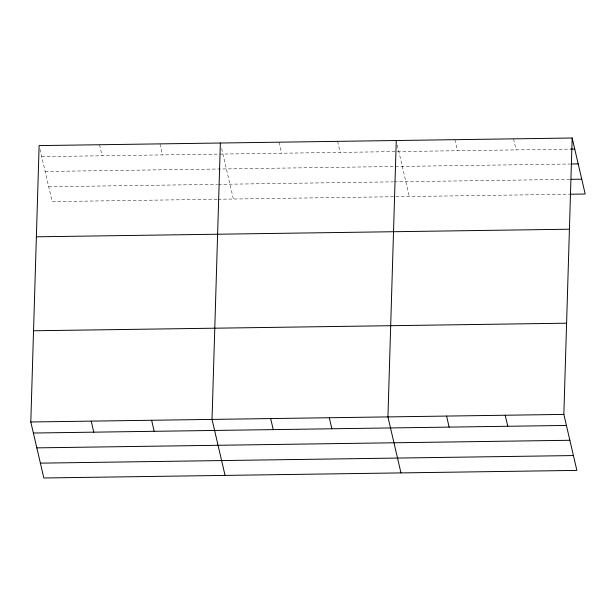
<?xml version="1.0" encoding="UTF-8"?>
<svg xmlns="http://www.w3.org/2000/svg" width="616" height="616" viewBox="0 0 616 616"><rect width="100%" height="100%" fill="white"/><g stroke="black" fill="none" stroke-linecap="round" stroke-linejoin="round"><path stroke-width="0.46" stroke-dasharray="3.08 2.31" d="M41.696 156.633L570.893 149.111M45.145 171.471L570.501 164.002M48.703 186.756L217.471 184.361M218.434 184.346L393.347 181.859M394.309 181.843L570.216 179.341M217.086 199.253L52.152 201.594L39.978 149.28M218.049 199.238L568.861 194.248M513.536 138.854L516.1 149.888M454.901 139.686L457.465 150.72M397.335 145.114L409.293 196.519M337.63 141.357L340.201 152.391M278.994 142.188L281.566 153.222M221.645 148.541L233.387 199.022M159.944 143.882L162.516 154.916M99.538 144.737L102.102 155.779"/><path stroke-width="0.92" d="M572.172 138.015L563.848 414.406L576.876 470.401L43.828 477.985L30.8 421.983L39.124 145.599L572.172 138.015L585.2 194.017L569.823 194.233M220.359 143.02L212.035 419.411L225.063 475.406M396.265 140.517L387.941 416.909L400.97 472.903M570.893 149.111L574.736 149.057M571.463 163.987L578.193 163.894M571.171 179.325L581.75 179.179M36.375 236.806L569.423 229.221M33.549 330.777L566.589 323.2M30.8 421.983L563.848 414.406M33.372 433.025L566.412 425.44M36.821 447.863L569.862 440.278M40.379 463.147L573.419 455.563M505.212 415.238L507.777 426.272M446.577 416.07L449.141 427.111M329.306 417.74L331.87 428.775M270.67 418.572L273.235 429.614M151.621 420.266L154.192 431.308M91.214 421.128L93.778 432.163"/></g></svg>
